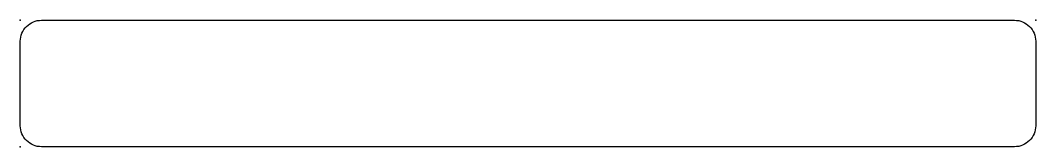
# Model space of a CAD drawing. Header units: millimetres. Extents: x -75 to 165, y -40 to -10.
import ezdxf

# ---------------------------------------------------------------- set-up
doc = ezdxf.new("R2010")
doc.units = ezdxf.units.MM
doc.layers.get('0').update_dxf_attribs({"linetype": 'CONTINUOUS'})

msp = doc.modelspace()

# ---------------------------------------------------------------- linework, layer by layer
msp.add_lwpolyline([(-70, -10), (160, -10, -0.414214), (165, -15), (165, -35, -0.414214), (160, -40), (-70, -40, -0.414214), (-75, -35), (-75, -15, -0.414214)], format="xyb", close=True)
for p in [(-75, -10), (165, -10), (-75, -40)]:
    msp.add_point(p)

doc.saveas('drawing.dxf')
